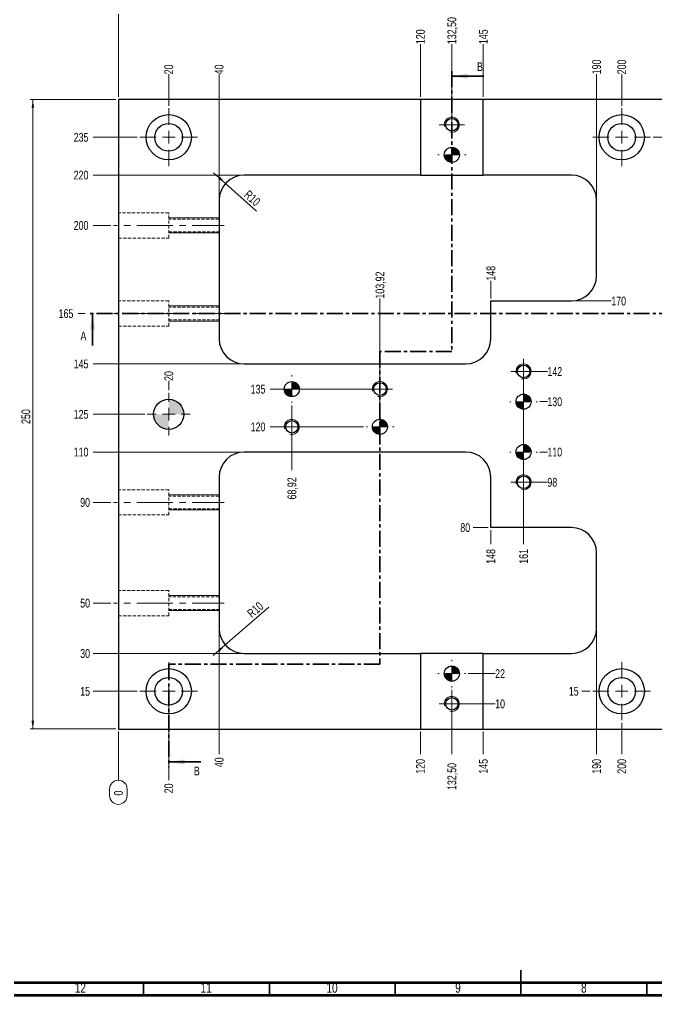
# Model space of a CAD drawing. Header units: millimetres. Extents: x 15 to 836, y 5 to 589.
# Drawn here: x 226.2 to 479.3, y 5 to 392.6 of the extents above; entities that cross this region are included whole.
import ezdxf

# ---------------------------------------------------------------- set-up
doc = ezdxf.new("R2010")
doc.units = ezdxf.units.MM
for name, pattern in [('CENTER', [10.16, 6.35, -1.27, 1.27, -1.27]), ('CENTERX2', [20.32, 12.7, -2.54, 2.54, -2.54]), ('HIDDEN', [1.905, 1.27, -0.635])]:
    doc.linetypes.add(name, pattern=pattern)
doc.styles.add('SLDTEXTSTYLE0', font='TXT', dxfattribs={"width": 0.75})
doc.dimstyles.new('SLDDIMSTYLE0', dxfattribs={"dimtxt": 3.5, "dimasz": 3.302, "dimexe": 0, "dimexo": 0.0625, "dimgap": 0.875, "dimtad": 0, "dimtih": 1, "dimtoh": 1, "dimdec": 0, "dimrnd": 1e-09, "dimdsep": 46, "dimtxsty": 'SLDTEXTSTYLE0', "dimblk1": 'NONE', "dimblk2": 'NONE', "dimsah": 1, "dimcen": 0.09, "dimadec": 0, "dimazin": 2, "dimtfac": 1, "dimtdec": 0, "dimtofl": 0, "dimtmove": 0, "dimatfit": 3, "dimldrblk": 'NONE', "dimfxl": 1, "dimfrac": 2, "dimtolj": 1, "dimtzin": 12, "dimarcsym": 0})
doc.dimstyles.new('SLDDIMSTYLE1', dxfattribs={"dimtxt": 3.5, "dimasz": 3.302, "dimexe": 0, "dimexo": 0.0625, "dimgap": 0.875, "dimtad": 0, "dimtih": 1, "dimtoh": 1, "dimrnd": 1e-09, "dimzin": 12, "dimdsep": 46, "dimtxsty": 'SLDTEXTSTYLE0', "dimblk1": 'NONE', "dimblk2": 'NONE', "dimsah": 1, "dimcen": 0.09, "dimadec": 0, "dimazin": 3, "dimtfac": 1, "dimtofl": 0, "dimtmove": 0, "dimatfit": 3, "dimldrblk": 'NONE', "dimfxl": 1, "dimfrac": 2, "dimtolj": 1, "dimtzin": 12, "dimarcsym": 0})
doc.dimstyles.new('SLDDIMSTYLE2', dxfattribs={"dimtxt": 3.5, "dimasz": 3.302, "dimexe": 0, "dimexo": 0.0625, "dimgap": 0.875, "dimtad": 1, "dimrnd": 1e-09, "dimzin": 12, "dimdsep": 46, "dimtxsty": 'SLDTEXTSTYLE0', "dimsah": 1, "dimcen": 0.09, "dimadec": 0, "dimazin": 3, "dimtfac": 1, "dimtofl": 0, "dimtmove": 0, "dimatfit": 3, "dimfxl": 1, "dimfrac": 2, "dimtolj": 1, "dimtzin": 12, "dimarcsym": 0})
doc.dimstyles.new('SLDDIMSTYLE3', dxfattribs={"dimtxt": 3.5, "dimasz": 3.302, "dimexe": 0, "dimexo": 0.0625, "dimgap": 0.875, "dimtad": 1, "dimrnd": 1e-09, "dimzin": 12, "dimdsep": 46, "dimtxsty": 'SLDTEXTSTYLE0', "dimsah": 1, "dimcen": 0, "dimadec": 0, "dimazin": 3, "dimtfac": 1, "dimtofl": 0, "dimtmove": 1, "dimatfit": 3, "dimfxl": 1, "dimfrac": 2, "dimtolj": 1, "dimtzin": 12, "dimarcsym": 0})

# ---------------------------------------------------------------- blocks, each defined once
blk = doc.blocks.new('_D')
at = {"color": 7, "linetype": 'Continuous', "lineweight": 18}
for p, q in [((265.52, 109.83), (265.52, 90.47)), ((262.03, 84.4), (262.03, 86.98)), ((269, 86.98), (269, 84.4))]:
    blk.add_line(p, q, dxfattribs=at)
for centre, start, end in [((265.52, 86.98), 0, 180), ((265.52, 84.4), 180, 0)]:
    blk.add_arc(centre, 3.49, start, end, dxfattribs=at)
at = {"color": 7, "linetype": 'Continuous', "lineweight": 18, "insert": (263.78, 84.4), "char_height": 3.5, "attachment_point": 1, "rotation": 90, "style": 'SLDTEXTSTYLE0'}
blk.add_mtext('0', dxfattribs=at)
blk = doc.blocks.new('_None')
blk = doc.blocks.new('_D_1')
at = {"color": 7, "linetype": 'Continuous', "lineweight": 18}
blk.add_line((285.52, 113.33), (285.52, 90.47), dxfattribs=at)
at = {"color": 7, "linetype": 'Continuous', "lineweight": 18, "insert": (283.78, 85.3), "char_height": 3.5, "attachment_point": 1, "rotation": 90, "style": 'SLDTEXTSTYLE0'}
blk.add_mtext('20', dxfattribs=at)
blk = doc.blocks.new('_D_2')
at = {"color": 7, "linetype": 'Continuous', "lineweight": 18}
blk.add_line((285.52, 358.33), (285.52, 370.83), dxfattribs=at)
at = {"color": 7, "linetype": 'Continuous', "lineweight": 18, "insert": (283.78, 370.83), "char_height": 3.5, "attachment_point": 1, "rotation": 90, "style": 'SLDTEXTSTYLE0'}
blk.add_mtext('20', dxfattribs=at)
blk = doc.blocks.new('_D_3')
at = {"color": 7, "linetype": 'Continuous', "lineweight": 18}
blk.add_line((285.52, 245.33), (285.52, 249.06), dxfattribs=at)
at = {"color": 7, "linetype": 'Continuous', "lineweight": 18, "insert": (283.78, 249.06), "char_height": 3.5, "attachment_point": 1, "rotation": 90, "style": 'SLDTEXTSTYLE0'}
blk.add_mtext('20', dxfattribs=at)
blk = doc.blocks.new('_D_4')
at = {"color": 7, "linetype": 'Continuous', "lineweight": 18}
blk.add_line((305.52, 321.83), (305.52, 370.83), dxfattribs=at)
at = {"color": 7, "linetype": 'Continuous', "lineweight": 18, "insert": (303.78, 370.83), "char_height": 3.5, "attachment_point": 1, "rotation": 90, "style": 'SLDTEXTSTYLE0'}
blk.add_mtext('40', dxfattribs=at)
blk = doc.blocks.new('_D_5')
at = {"color": 7, "linetype": 'Continuous', "lineweight": 18}
blk.add_line((305.52, 149.83), (305.52, 100.83), dxfattribs=at)
at = {"color": 7, "linetype": 'Continuous', "lineweight": 18, "insert": (303.78, 95.66), "char_height": 3.5, "attachment_point": 1, "rotation": 90, "style": 'SLDTEXTSTYLE0'}
blk.add_mtext('40', dxfattribs=at)
blk = doc.blocks.new('_D_6')
at = {"color": 7, "linetype": 'Continuous', "lineweight": 18}
blk.add_line((334.44, 239.33), (334.44, 213.63), dxfattribs=at)
at = {"color": 7, "linetype": 'Continuous', "lineweight": 18, "insert": (332.71, 202), "char_height": 3.5, "attachment_point": 1, "rotation": 90, "style": 'SLDTEXTSTYLE0'}
blk.add_mtext('68,92', dxfattribs=at)
blk = doc.blocks.new('_D_7')
at = {"color": 7, "linetype": 'Continuous', "lineweight": 18}
blk.add_line((369.44, 237.33), (369.44, 281.77), dxfattribs=at)
at = {"color": 7, "linetype": 'Continuous', "lineweight": 18, "insert": (367.71, 281.77), "char_height": 3.5, "attachment_point": 1, "rotation": 90, "style": 'SLDTEXTSTYLE0'}
blk.add_mtext('103,92', dxfattribs=at)
blk = doc.blocks.new('_D_8')
at = {"color": 7, "linetype": 'Continuous', "lineweight": 18}
blk.add_line((385.52, 109.83), (385.52, 100.83), dxfattribs=at)
at = {"color": 7, "linetype": 'Continuous', "lineweight": 18, "insert": (383.78, 93.07), "char_height": 3.5, "attachment_point": 1, "rotation": 90, "style": 'SLDTEXTSTYLE0'}
blk.add_mtext('120', dxfattribs=at)
blk = doc.blocks.new('_D_9')
at = {"color": 7, "linetype": 'Continuous', "lineweight": 18}
blk.add_line((385.52, 361.83), (385.52, 382.83), dxfattribs=at)
at = {"color": 7, "linetype": 'Continuous', "lineweight": 18, "insert": (383.78, 382.83), "char_height": 3.5, "attachment_point": 1, "rotation": 90, "style": 'SLDTEXTSTYLE0'}
blk.add_mtext('120', dxfattribs=at)
blk = doc.blocks.new('_D_10')
at = {"color": 7, "linetype": 'Continuous', "lineweight": 18}
blk.add_line((398.02, 126.33), (398.02, 100.83), dxfattribs=at)
at = {"color": 7, "linetype": 'Continuous', "lineweight": 18, "insert": (396.28, 86.6), "char_height": 3.5, "attachment_point": 1, "rotation": 90, "style": 'SLDTEXTSTYLE0'}
blk.add_mtext('132,50', dxfattribs=at)
blk = doc.blocks.new('_D_11')
at = {"color": 7, "linetype": 'Continuous', "lineweight": 18}
blk.add_line((398.02, 345.33), (398.02, 382.83), dxfattribs=at)
at = {"color": 7, "linetype": 'Continuous', "lineweight": 18, "insert": (396.28, 382.83), "char_height": 3.5, "attachment_point": 1, "rotation": 90, "style": 'SLDTEXTSTYLE0'}
blk.add_mtext('132,50', dxfattribs=at)
blk = doc.blocks.new('_D_12')
at = {"color": 7, "linetype": 'Continuous', "lineweight": 18}
blk.add_line((410.52, 109.83), (410.52, 100.83), dxfattribs=at)
at = {"color": 7, "linetype": 'Continuous', "lineweight": 18, "insert": (408.78, 93.07), "char_height": 3.5, "attachment_point": 1, "rotation": 90, "style": 'SLDTEXTSTYLE0'}
blk.add_mtext('145', dxfattribs=at)
blk = doc.blocks.new('_D_13')
at = {"color": 7, "linetype": 'Continuous', "lineweight": 18}
blk.add_line((410.52, 361.83), (410.52, 382.83), dxfattribs=at)
at = {"color": 7, "linetype": 'Continuous', "lineweight": 18, "insert": (408.78, 382.83), "char_height": 3.5, "attachment_point": 1, "rotation": 90, "style": 'SLDTEXTSTYLE0'}
blk.add_mtext('145', dxfattribs=at)
blk = doc.blocks.new('_D_14')
at = {"color": 7, "linetype": 'Continuous', "lineweight": 18}
blk.add_line((413.52, 189.83), (413.52, 184.2), dxfattribs=at)
at = {"color": 7, "linetype": 'Continuous', "lineweight": 18, "insert": (411.78, 176.44), "char_height": 3.5, "attachment_point": 1, "rotation": 90, "style": 'SLDTEXTSTYLE0'}
blk.add_mtext('148', dxfattribs=at)
blk = doc.blocks.new('_D_15')
at = {"color": 7, "linetype": 'Continuous', "lineweight": 18}
blk.add_line((413.52, 281.83), (413.52, 288.88), dxfattribs=at)
at = {"color": 7, "linetype": 'Continuous', "lineweight": 18, "insert": (411.78, 288.88), "char_height": 3.5, "attachment_point": 1, "rotation": 90, "style": 'SLDTEXTSTYLE0'}
blk.add_mtext('148', dxfattribs=at)
blk = doc.blocks.new('_D_16')
at = {"color": 7, "linetype": 'Continuous', "lineweight": 18}
blk.add_line((426.52, 251.83), (426.52, 184.2), dxfattribs=at)
at = {"color": 7, "linetype": 'Continuous', "lineweight": 18, "insert": (424.78, 176.44), "char_height": 3.5, "attachment_point": 1, "rotation": 90, "style": 'SLDTEXTSTYLE0'}
blk.add_mtext('161', dxfattribs=at)
blk = doc.blocks.new('_D_17')
at = {"color": 7, "linetype": 'Continuous', "lineweight": 18}
blk.add_line((455.52, 149.83), (455.52, 100.83), dxfattribs=at)
at = {"color": 7, "linetype": 'Continuous', "lineweight": 18, "insert": (453.78, 93.07), "char_height": 3.5, "attachment_point": 1, "rotation": 90, "style": 'SLDTEXTSTYLE0'}
blk.add_mtext('190', dxfattribs=at)
blk = doc.blocks.new('_D_18')
at = {"color": 7, "linetype": 'Continuous', "lineweight": 18}
blk.add_line((455.52, 321.83), (455.52, 370.83), dxfattribs=at)
at = {"color": 7, "linetype": 'Continuous', "lineweight": 18, "insert": (453.78, 370.83), "char_height": 3.5, "attachment_point": 1, "rotation": 90, "style": 'SLDTEXTSTYLE0'}
blk.add_mtext('190', dxfattribs=at)
blk = doc.blocks.new('_D_19')
at = {"color": 7, "linetype": 'Continuous', "lineweight": 18}
blk.add_line((465.52, 113.33), (465.52, 100.83), dxfattribs=at)
at = {"color": 7, "linetype": 'Continuous', "lineweight": 18, "insert": (463.78, 93.07), "char_height": 3.5, "attachment_point": 1, "rotation": 90, "style": 'SLDTEXTSTYLE0'}
blk.add_mtext('200', dxfattribs=at)
blk = doc.blocks.new('_D_20')
at = {"color": 7, "linetype": 'Continuous', "lineweight": 18}
blk.add_line((465.52, 358.33), (465.52, 370.83), dxfattribs=at)
at = {"color": 7, "linetype": 'Continuous', "lineweight": 18, "insert": (463.78, 370.83), "char_height": 3.5, "attachment_point": 1, "rotation": 90, "style": 'SLDTEXTSTYLE0'}
blk.add_mtext('200', dxfattribs=at)
blk = doc.blocks.new('_D_21')
at = {"color": 7, "linetype": 'Continuous', "lineweight": 18}
blk.add_line((485.52, 149.83), (485.52, 100.83), dxfattribs=at)
at = {"color": 7, "linetype": 'Continuous', "lineweight": 18, "insert": (483.78, 93.07), "char_height": 3.5, "attachment_point": 1, "rotation": 90, "style": 'SLDTEXTSTYLE0'}
blk.add_mtext('220', dxfattribs=at)
blk = doc.blocks.new('_D_22')
at = {"color": 7, "linetype": 'Continuous', "lineweight": 18}
blk.add_line((605.52, 149.83), (605.52, 100.83), dxfattribs=at)
at = {"color": 7, "linetype": 'Continuous', "lineweight": 18, "insert": (603.78, 93.07), "char_height": 3.5, "attachment_point": 1, "rotation": 90, "style": 'SLDTEXTSTYLE0'}
blk.add_mtext('340', dxfattribs=at)
blk = doc.blocks.new('_D_23')
at = {"color": 7, "linetype": 'Continuous', "lineweight": 18}
blk.add_line((625.52, 113.33), (625.52, 100.83), dxfattribs=at)
at = {"color": 7, "linetype": 'Continuous', "lineweight": 18, "insert": (623.78, 93.07), "char_height": 3.5, "attachment_point": 1, "rotation": 90, "style": 'SLDTEXTSTYLE0'}
blk.add_mtext('360', dxfattribs=at)
blk = doc.blocks.new('_D_24')
at = {"color": 7, "linetype": 'Continuous', "lineweight": 18}
blk.add_line((625.52, 358.33), (625.52, 370.83), dxfattribs=at)
at = {"color": 7, "linetype": 'Continuous', "lineweight": 18, "insert": (623.78, 370.83), "char_height": 3.5, "attachment_point": 1, "rotation": 90, "style": 'SLDTEXTSTYLE0'}
blk.add_mtext('360', dxfattribs=at)
blk = doc.blocks.new('_D_25')
at = {"color": 7, "linetype": 'Continuous', "lineweight": 18}
blk.add_line((625.52, 245.33), (625.52, 273.25), dxfattribs=at)
at = {"color": 7, "linetype": 'Continuous', "lineweight": 18, "insert": (623.78, 273.25), "char_height": 3.5, "attachment_point": 1, "rotation": 90, "style": 'SLDTEXTSTYLE0'}
blk.add_mtext('360', dxfattribs=at)
blk = doc.blocks.new('_D_26')
at = {"color": 7, "linetype": 'Continuous', "lineweight": 18}
blk.add_line((645.52, 109.83), (645.52, 100.83), dxfattribs=at)
at = {"color": 7, "linetype": 'Continuous', "lineweight": 18, "insert": (643.78, 93.07), "char_height": 3.5, "attachment_point": 1, "rotation": 90, "style": 'SLDTEXTSTYLE0'}
blk.add_mtext('380', dxfattribs=at)
blk = doc.blocks.new('_D_28')
at = {"color": 7, "linetype": 'Continuous', "lineweight": 18}
blk.add_line((399.02, 120.83), (415.24, 120.83), dxfattribs=at)
at = {"color": 7, "linetype": 'Continuous', "lineweight": 18, "insert": (415.24, 122.56), "char_height": 3.5, "attachment_point": 1, "style": 'SLDTEXTSTYLE0'}
blk.add_mtext('10', dxfattribs=at)
blk = doc.blocks.new('_D_29')
at = {"color": 7, "linetype": 'Continuous', "lineweight": 18}
blk.add_line((453.02, 125.83), (449.69, 125.83), dxfattribs=at)
at = {"color": 7, "linetype": 'Continuous', "lineweight": 18, "insert": (444.51, 127.56), "char_height": 3.5, "attachment_point": 1, "style": 'SLDTEXTSTYLE0'}
blk.add_mtext('15', dxfattribs=at)
blk = doc.blocks.new('_D_30')
at = {"color": 7, "linetype": 'Continuous', "lineweight": 18}
blk.add_line((273.02, 125.83), (255.52, 125.83), dxfattribs=at)
at = {"color": 7, "linetype": 'Continuous', "lineweight": 18, "insert": (250.34, 127.56), "char_height": 3.5, "attachment_point": 1, "style": 'SLDTEXTSTYLE0'}
blk.add_mtext('15', dxfattribs=at)
blk = doc.blocks.new('_D_32')
at = {"color": 7, "linetype": 'Continuous', "lineweight": 18}
blk.add_line((404.52, 132.83), (415.24, 132.83), dxfattribs=at)
at = {"color": 7, "linetype": 'Continuous', "lineweight": 18, "insert": (415.24, 134.56), "char_height": 3.5, "attachment_point": 1, "style": 'SLDTEXTSTYLE0'}
blk.add_mtext('22', dxfattribs=at)
blk = doc.blocks.new('_D_34')
at = {"color": 7, "linetype": 'Continuous', "lineweight": 18}
blk.add_line((314.52, 140.83), (255.52, 140.83), dxfattribs=at)
at = {"color": 7, "linetype": 'Continuous', "lineweight": 18, "insert": (250.34, 142.56), "char_height": 3.5, "attachment_point": 1, "style": 'SLDTEXTSTYLE0'}
blk.add_mtext('30', dxfattribs=at)
blk = doc.blocks.new('_D_35')
at = {"color": 7, "linetype": 'Continuous', "lineweight": 18}
blk.add_line((262.52, 160.83), (255.52, 160.83), dxfattribs=at)
at = {"color": 7, "linetype": 'Continuous', "lineweight": 18, "insert": (250.34, 162.56), "char_height": 3.5, "attachment_point": 1, "style": 'SLDTEXTSTYLE0'}
blk.add_mtext('50', dxfattribs=at)
blk = doc.blocks.new('_D_36')
at = {"color": 7, "linetype": 'Continuous', "lineweight": 18}
blk.add_line((412.52, 190.83), (406.55, 190.83), dxfattribs=at)
at = {"color": 7, "linetype": 'Continuous', "lineweight": 18, "insert": (401.38, 192.56), "char_height": 3.5, "attachment_point": 1, "style": 'SLDTEXTSTYLE0'}
blk.add_mtext('80', dxfattribs=at)
blk = doc.blocks.new('_D_37')
at = {"color": 7, "linetype": 'Continuous', "lineweight": 18}
blk.add_line((262.52, 200.83), (255.52, 200.83), dxfattribs=at)
at = {"color": 7, "linetype": 'Continuous', "lineweight": 18, "insert": (250.34, 202.56), "char_height": 3.5, "attachment_point": 1, "style": 'SLDTEXTSTYLE0'}
blk.add_mtext('90', dxfattribs=at)
blk = doc.blocks.new('_D_38')
at = {"color": 7, "linetype": 'Continuous', "lineweight": 18}
blk.add_line((427.52, 208.83), (435.99, 208.83), dxfattribs=at)
at = {"color": 7, "linetype": 'Continuous', "lineweight": 18, "insert": (435.99, 210.56), "char_height": 3.5, "attachment_point": 1, "style": 'SLDTEXTSTYLE0'}
blk.add_mtext('98', dxfattribs=at)
blk = doc.blocks.new('_D_40')
at = {"color": 7, "linetype": 'Continuous', "lineweight": 18}
blk.add_line((433.02, 220.83), (435.99, 220.83), dxfattribs=at)
at = {"color": 7, "linetype": 'Continuous', "lineweight": 18, "insert": (435.99, 222.56), "char_height": 3.5, "attachment_point": 1, "style": 'SLDTEXTSTYLE0'}
blk.add_mtext('110', dxfattribs=at)
blk = doc.blocks.new('_D_41')
at = {"color": 7, "linetype": 'Continuous', "lineweight": 18}
blk.add_line((314.52, 220.83), (255.52, 220.83), dxfattribs=at)
at = {"color": 7, "linetype": 'Continuous', "lineweight": 18, "insert": (247.76, 222.56), "char_height": 3.5, "attachment_point": 1, "style": 'SLDTEXTSTYLE0'}
blk.add_mtext('110', dxfattribs=at)
blk = doc.blocks.new('_D_42')
at = {"color": 7, "linetype": 'Continuous', "lineweight": 18}
blk.add_line((362.94, 230.83), (325.83, 230.83), dxfattribs=at)
at = {"color": 7, "linetype": 'Continuous', "lineweight": 18, "insert": (318.07, 232.56), "char_height": 3.5, "attachment_point": 1, "style": 'SLDTEXTSTYLE0'}
blk.add_mtext('120', dxfattribs=at)
blk = doc.blocks.new('_D_43')
at = {"color": 7, "linetype": 'Continuous', "lineweight": 18}
blk.add_line((276.02, 235.83), (255.52, 235.83), dxfattribs=at)
at = {"color": 7, "linetype": 'Continuous', "lineweight": 18, "insert": (247.76, 237.56), "char_height": 3.5, "attachment_point": 1, "style": 'SLDTEXTSTYLE0'}
blk.add_mtext('125', dxfattribs=at)
blk = doc.blocks.new('_D_44')
at = {"color": 7, "linetype": 'Continuous', "lineweight": 18}
blk.add_line((433.02, 240.83), (435.99, 240.83), dxfattribs=at)
at = {"color": 7, "linetype": 'Continuous', "lineweight": 18, "insert": (435.99, 242.56), "char_height": 3.5, "attachment_point": 1, "style": 'SLDTEXTSTYLE0'}
blk.add_mtext('130', dxfattribs=at)
blk = doc.blocks.new('_D_45')
at = {"color": 7, "linetype": 'Continuous', "lineweight": 18}
blk.add_line((368.44, 245.83), (325.83, 245.83), dxfattribs=at)
at = {"color": 7, "linetype": 'Continuous', "lineweight": 18, "insert": (318.07, 247.56), "char_height": 3.5, "attachment_point": 1, "style": 'SLDTEXTSTYLE0'}
blk.add_mtext('135', dxfattribs=at)
blk = doc.blocks.new('_D_46')
at = {"color": 7, "linetype": 'Continuous', "lineweight": 18}
blk.add_line((427.52, 252.83), (435.99, 252.83), dxfattribs=at)
at = {"color": 7, "linetype": 'Continuous', "lineweight": 18, "insert": (435.99, 254.56), "char_height": 3.5, "attachment_point": 1, "style": 'SLDTEXTSTYLE0'}
blk.add_mtext('142', dxfattribs=at)
blk = doc.blocks.new('_D_47')
at = {"color": 7, "linetype": 'Continuous', "lineweight": 18}
blk.add_line((314.52, 255.83), (255.52, 255.83), dxfattribs=at)
at = {"color": 7, "linetype": 'Continuous', "lineweight": 18, "insert": (247.76, 257.56), "char_height": 3.5, "attachment_point": 1, "style": 'SLDTEXTSTYLE0'}
blk.add_mtext('145', dxfattribs=at)
blk = doc.blocks.new('_D_49')
at = {"color": 7, "linetype": 'Continuous', "lineweight": 18}
blk.add_line((252.29, 275.83), (249.52, 275.83), dxfattribs=at)
at = {"color": 7, "linetype": 'Continuous', "lineweight": 18, "insert": (241.76, 277.56), "char_height": 3.5, "attachment_point": 1, "style": 'SLDTEXTSTYLE0'}
blk.add_mtext('165', dxfattribs=at)
blk = doc.blocks.new('_D_50')
at = {"color": 7, "linetype": 'Continuous', "lineweight": 18}
blk.add_line((446.52, 280.83), (461.38, 280.83), dxfattribs=at)
at = {"color": 7, "linetype": 'Continuous', "lineweight": 18, "insert": (461.38, 282.56), "char_height": 3.5, "attachment_point": 1, "style": 'SLDTEXTSTYLE0'}
blk.add_mtext('170', dxfattribs=at)
blk = doc.blocks.new('_D_51')
at = {"color": 7, "linetype": 'Continuous', "lineweight": 18}
blk.add_line((262.52, 310.83), (255.52, 310.83), dxfattribs=at)
at = {"color": 7, "linetype": 'Continuous', "lineweight": 18, "insert": (247.76, 312.56), "char_height": 3.5, "attachment_point": 1, "style": 'SLDTEXTSTYLE0'}
blk.add_mtext('200', dxfattribs=at)
blk = doc.blocks.new('_D_53')
at = {"color": 7, "linetype": 'Continuous', "lineweight": 18}
blk.add_line((314.52, 330.83), (255.52, 330.83), dxfattribs=at)
at = {"color": 7, "linetype": 'Continuous', "lineweight": 18, "insert": (247.76, 332.56), "char_height": 3.5, "attachment_point": 1, "style": 'SLDTEXTSTYLE0'}
blk.add_mtext('220', dxfattribs=at)
blk = doc.blocks.new('_D_54')
at = {"color": 7, "linetype": 'Continuous', "lineweight": 18}
blk.add_line((273.02, 345.83), (255.52, 345.83), dxfattribs=at)
at = {"color": 7, "linetype": 'Continuous', "lineweight": 18, "insert": (247.76, 347.56), "char_height": 3.5, "attachment_point": 1, "style": 'SLDTEXTSTYLE0'}
blk.add_mtext('235', dxfattribs=at)
blk = doc.blocks.new('_D_55')
at = {"color": 7, "linetype": 'Continuous', "lineweight": 18}
blk.add_line((478.02, 345.83), (484.47, 345.83), dxfattribs=at)
at = {"color": 7, "linetype": 'Continuous', "lineweight": 18, "insert": (484.47, 347.56), "char_height": 3.5, "attachment_point": 1, "style": 'SLDTEXTSTYLE0'}
blk.add_mtext('235', dxfattribs=at)
blk = doc.blocks.new('_D_58')
at = {"color": 7, "linetype": 'Continuous', "lineweight": 18}
for p, q in [((265.52, 361.83), (265.52, 407.83)), ((645.52, 361.83), (645.52, 407.83)), ((645.52, 406.83), (265.52, 406.83))]:
    blk.add_line(p, q, dxfattribs=at)
for points in [[(265.52, 406.83), (268.82, 406.32), (268.82, 407.34)], [(645.52, 406.83), (642.21, 407.34), (642.21, 406.32)]]:
    blk.add_solid(points, dxfattribs=at)
at = {"color": 7, "linetype": 'Continuous', "lineweight": 18, "insert": (457.5, 411.34), "char_height": 3.5, "attachment_point": 1, "style": 'SLDTEXTSTYLE0'}
blk.add_mtext('380', dxfattribs=at)
blk = doc.blocks.new('_D_59')
at = {"color": 7, "linetype": 'Continuous', "lineweight": 18}
for p, q in [((264.52, 360.83), (230.52, 360.83)), ((231.52, 360.83), (231.52, 110.83)), ((264.52, 110.83), (230.52, 110.83))]:
    blk.add_line(p, q, dxfattribs=at)
for points in [[(231.52, 360.83), (231.01, 357.53), (232.02, 357.53)], [(231.52, 110.83), (232.02, 114.13), (231.01, 114.13)]]:
    blk.add_solid(points, dxfattribs=at)
at = {"color": 7, "linetype": 'Continuous', "lineweight": 18, "insert": (227, 231.95), "char_height": 3.5, "attachment_point": 1, "rotation": 90, "style": 'SLDTEXTSTYLE0'}
blk.add_mtext('250', dxfattribs=at)
blk = doc.blocks.new('_D_60')
at = {"color": 7, "linetype": 'Continuous', "lineweight": 18}
for q in [(303.34, 331.74), (320.43, 316.42)]:
    blk.add_line((308.07, 327.5), q, dxfattribs=at)
blk.add_solid([(308.07, 327.5), (305.95, 330.09), (305.27, 329.33)], dxfattribs=at)
at = {"color": 7, "linetype": 'Continuous', "lineweight": 18, "insert": (317.48, 325.12), "char_height": 3.5, "attachment_point": 1, "rotation": 318.1081, "style": 'SLDTEXTSTYLE0'}
blk.add_mtext('R10', dxfattribs=at)
blk = doc.blocks.new('_D_62')
at = {"color": 7, "linetype": 'Continuous', "lineweight": 18}
for q in [(325.32, 159.27), (303.2, 140.07)]:
    blk.add_line((308, 144.23), q, dxfattribs=at)
blk.add_solid([(308, 144.23), (305.17, 142.45), (305.84, 141.68)], dxfattribs=at)
at = {"color": 7, "linetype": 'Continuous', "lineweight": 18, "insert": (316.33, 157.39), "char_height": 3.5, "attachment_point": 1, "rotation": 41.2616, "style": 'SLDTEXTSTYLE0'}
blk.add_mtext('R10', dxfattribs=at)
blk = doc.blocks.new('SW_CENTERMARKSYMBOL_1')
at = {"color": 0, "linetype": 'Continuous', "lineweight": 0}
for p, q in [((0, 5), (0, 11.5)), ((-5, 0), (-11.5, 0)), ((0, 0), (-2.5, 0)), ((0, 0), (0, 2.5)), ((0, 0), (0, -2.5)), ((0, 0), (2.5, 0)), ((5, 0), (11.5, 0)), ((0, -5), (0, -11.5))]:
    blk.add_line(p, q, dxfattribs=at)
blk = doc.blocks.new('SW_CENTERMARKSYMBOL_2')
at = {"color": 0, "linetype": 'Continuous', "lineweight": 0}
for p, q in [((0, 5), (0, 11.5)), ((-5, 0), (-11.5, 0)), ((0, 0), (-2.5, 0)), ((0, 0), (0, 2.5)), ((0, 0), (0, -2.5)), ((0, 0), (2.5, 0)), ((5, 0), (11.5, 0)), ((0, -5), (0, -11.5))]:
    blk.add_line(p, q, dxfattribs=at)
blk = doc.blocks.new('SW_CENTERMARKSYMBOL_3')
at = {"color": 0, "linetype": 'Continuous', "lineweight": 0}
for p, q in [((0, 5), (0, 11.5)), ((-5, 0), (-11.5, 0)), ((0, 0), (-2.5, 0)), ((0, 0), (0, 2.5)), ((0, 0), (0, -2.5)), ((0, 0), (2.5, 0)), ((5, 0), (11.5, 0)), ((0, -5), (0, -11.5))]:
    blk.add_line(p, q, dxfattribs=at)
blk = doc.blocks.new('SW_CENTERMARKSYMBOL_5')
at = {"color": 0, "linetype": 'Continuous', "lineweight": 0}
for p, q in [((0, 5), (0, 11.5)), ((-5, 0), (-11.5, 0)), ((0, 0), (-2.5, 0)), ((0, 0), (0, 2.5)), ((0, 0), (0, -2.5)), ((0, 0), (2.5, 0)), ((5, 0), (11.5, 0)), ((0, -5), (0, -11.5))]:
    blk.add_line(p, q, dxfattribs=at)
blk = doc.blocks.new('SW_CENTERMARKSYMBOL_7')
at = {"color": 0, "linetype": 'Continuous', "lineweight": 0}
for p, q in [((0, 5), (0, 8.5)), ((-5, 0), (-8.5, 0)), ((0, 0), (-2.5, 0)), ((0, 0), (0, 2.5)), ((0, 0), (0, -2.5)), ((0, 0), (2.5, 0)), ((5, 0), (8.5, 0)), ((0, -5), (0, -8.5))]:
    blk.add_line(p, q, dxfattribs=at)
blk = doc.blocks.new('SW_CENTERMARKSYMBOL_8')
at = {"color": 0, "linetype": 'Continuous', "lineweight": 0}
for p, q in [((0, 2.5), (0, 5)), ((-2.5, 0), (-5, 0)), ((0, 0), (-2.5, 0)), ((0, 0), (0, 2.5)), ((0, 0), (0, -2.5)), ((0, 0), (2.5, 0)), ((2.5, 0), (5, 0)), ((0, -2.5), (0, -5))]:
    blk.add_line(p, q, dxfattribs=at)
blk = doc.blocks.new('SW_CENTERMARKSYMBOL_9')
at = {"color": 0, "linetype": 'Continuous', "lineweight": 0}
for p, q in [((0, 2.5), (0, 5)), ((-2.5, 0), (-5, 0)), ((0, 0), (-2.5, 0)), ((0, 0), (0, 2.5)), ((0, 0), (0, -2.5)), ((0, 0), (2.5, 0)), ((2.5, 0), (5, 0)), ((0, -2.5), (0, -5))]:
    blk.add_line(p, q, dxfattribs=at)
blk = doc.blocks.new('SW_CENTERMARKSYMBOL_10')
at = {"color": 0, "linetype": 'Continuous', "lineweight": 0}
for p, q in [((0, 2.5), (0, 5)), ((-2.5, 0), (-5, 0)), ((0, 0), (-2.5, 0)), ((0, 0), (0, 2.5)), ((0, 0), (0, -2.5)), ((0, 0), (2.5, 0)), ((2.5, 0), (5, 0)), ((0, -2.5), (0, -5))]:
    blk.add_line(p, q, dxfattribs=at)
blk = doc.blocks.new('SW_CENTERMARKSYMBOL_11')
at = {"color": 0, "linetype": 'Continuous', "lineweight": 0}
for p, q in [((0, 2.5), (0, 5)), ((-2.5, 0), (-5, 0)), ((0, 0), (-2.5, 0)), ((0, 0), (0, 2.5)), ((0, 0), (0, -2.5)), ((0, 0), (2.5, 0)), ((2.5, 0), (5, 0)), ((0, -2.5), (0, -5))]:
    blk.add_line(p, q, dxfattribs=at)
blk = doc.blocks.new('SW_CENTERMARKSYMBOL_12')
at = {"color": 0, "linetype": 'Continuous', "lineweight": 0}
for p, q in [((0, 2.5), (0, 5)), ((-2.5, 0), (-5, 0)), ((0, 0), (-2.5, 0)), ((0, 0), (0, 2.5)), ((0, 0), (0, -2.5)), ((0, 0), (2.5, 0)), ((2.5, 0), (5, 0)), ((0, -2.5), (0, -5))]:
    blk.add_line(p, q, dxfattribs=at)
blk = doc.blocks.new('SW_CENTERMARKSYMBOL_13')
at = {"color": 0, "linetype": 'Continuous', "lineweight": 0}
for p, q in [((0, 2.5), (0, 5)), ((-2.5, 0), (-5, 0)), ((0, 0), (-2.5, 0)), ((0, 0), (0, 2.5)), ((0, 0), (0, -2.5)), ((0, 0), (2.5, 0)), ((2.5, 0), (5, 0)), ((0, -2.5), (0, -5))]:
    blk.add_line(p, q, dxfattribs=at)
blk = doc.blocks.new('SW_CENTERMARKSYMBOL_14')
at = {"color": 0, "linetype": 'Continuous', "lineweight": 0}
for p, q in [((0, 5), (0, 5.5)), ((-5, 0), (-5.5, 0)), ((0, 0), (-2.5, 0)), ((0, 0), (0, 2.5)), ((0, 0), (0, -2.5)), ((0, 0), (2.5, 0)), ((5, 0), (5.5, 0)), ((0, -5), (0, -5.5))]:
    blk.add_line(p, q, dxfattribs=at)
blk = doc.blocks.new('SW_CENTERMARKSYMBOL_15')
at = {"color": 0, "linetype": 'Continuous', "lineweight": 0}
for p, q in [((0, 5), (0, 5.5)), ((-5, 0), (-5.5, 0)), ((0, 0), (-2.5, 0)), ((0, 0), (0, 2.5)), ((0, 0), (0, -2.5)), ((0, 0), (2.5, 0)), ((5, 0), (5.5, 0)), ((0, -5), (0, -5.5))]:
    blk.add_line(p, q, dxfattribs=at)
blk = doc.blocks.new('SW_CENTERMARKSYMBOL_16')
at = {"color": 0, "linetype": 'Continuous', "lineweight": 0}
for p, q in [((0, 5), (0, 5.5)), ((-5, 0), (-5.5, 0)), ((0, 0), (-2.5, 0)), ((0, 0), (0, 2.5)), ((0, 0), (0, -2.5)), ((0, 0), (2.5, 0)), ((5, 0), (5.5, 0)), ((0, -5), (0, -5.5))]:
    blk.add_line(p, q, dxfattribs=at)
blk = doc.blocks.new('SW_CENTERMARKSYMBOL_17')
at = {"color": 0, "linetype": 'Continuous', "lineweight": 0}
for p, q in [((0, 5), (0, 5.5)), ((-5, 0), (-5.5, 0)), ((0, 0), (-2.5, 0)), ((0, 0), (0, 2.5)), ((0, 0), (0, -2.5)), ((0, 0), (2.5, 0)), ((5, 0), (5.5, 0)), ((0, -5), (0, -5.5))]:
    blk.add_line(p, q, dxfattribs=at)
blk = doc.blocks.new('SW_CENTERMARKSYMBOL_18')
at = {"color": 0, "linetype": 'Continuous', "lineweight": 0}
for p, q in [((0, 5), (0, 5.5)), ((-5, 0), (-5.5, 0)), ((0, 0), (-2.5, 0)), ((0, 0), (0, 2.5)), ((0, 0), (0, -2.5)), ((0, 0), (2.5, 0)), ((5, 0), (5.5, 0)), ((0, -5), (0, -5.5))]:
    blk.add_line(p, q, dxfattribs=at)
blk = doc.blocks.new('SW_CENTERMARKSYMBOL_19')
at = {"color": 0, "linetype": 'Continuous', "lineweight": 0}
for p, q in [((0, 5), (0, 5.5)), ((-5, 0), (-5.5, 0)), ((0, 0), (-2.5, 0)), ((0, 0), (0, 2.5)), ((0, 0), (0, -2.5)), ((0, 0), (2.5, 0)), ((5, 0), (5.5, 0)), ((0, -5), (0, -5.5))]:
    blk.add_line(p, q, dxfattribs=at)
blk = doc.blocks.new('SW_DOWELSYMBOL_0')
at = {"linetype": 'Continuous', "lineweight": 0}
h = blk.add_hatch(color=0, dxfattribs=at)
edge = h.paths.add_edge_path(flags=0)
edge.add_arc((0, 0), 6, 0, 90)
edge.add_line((0, 6), (0, 0))
edge.add_line((0, 0), (6, 0))
h = blk.add_hatch(color=0, dxfattribs=at)
edge = h.paths.add_edge_path(flags=0)
edge.add_arc((0, 0), 6, 180, 270)
edge.add_line((0, -6), (0, 0))
edge.add_line((0, 0), (-6, 0))
at = {"color": 0, "linetype": 'Continuous', "lineweight": 0}
blk.add_circle((0, 0), 6, dxfattribs=at)
blk = doc.blocks.new('SW_DOWELSYMBOL_1')
at = {"linetype": 'Continuous', "lineweight": 0}
h = blk.add_hatch(color=0, dxfattribs=at)
edge = h.paths.add_edge_path(flags=0)
edge.add_arc((0, 0), 3, 180, 270)
edge.add_line((0, -3), (0, 0))
edge.add_line((0, 0), (-3, 0))
h = blk.add_hatch(color=0, dxfattribs=at)
edge = h.paths.add_edge_path(flags=0)
edge.add_arc((0, 0), 3, 0, 90)
edge.add_line((0, 3), (0, 0))
edge.add_line((0, 0), (3, 0))
at = {"color": 0, "linetype": 'Continuous', "lineweight": 0}
blk.add_circle((0, 0), 3, dxfattribs=at)
blk = doc.blocks.new('SW_DOWELSYMBOL_2')
at = {"linetype": 'Continuous', "lineweight": 0}
h = blk.add_hatch(color=0, dxfattribs=at)
edge = h.paths.add_edge_path(flags=0)
edge.add_arc((0, 0), 3, 180, 270)
edge.add_line((0, -3), (0, 0))
edge.add_line((0, 0), (-3, 0))
h = blk.add_hatch(color=0, dxfattribs=at)
edge = h.paths.add_edge_path(flags=0)
edge.add_arc((0, 0), 3, 0, 90)
edge.add_line((0, 3), (0, 0))
edge.add_line((0, 0), (3, 0))
at = {"color": 0, "linetype": 'Continuous', "lineweight": 0}
blk.add_circle((0, 0), 3, dxfattribs=at)
blk = doc.blocks.new('SW_DOWELSYMBOL_3')
at = {"linetype": 'Continuous', "lineweight": 0}
h = blk.add_hatch(color=0, dxfattribs=at)
edge = h.paths.add_edge_path(flags=0)
edge.add_arc((0, 0), 3, 180, 270)
edge.add_line((0, -3), (0, 0))
edge.add_line((0, 0), (-3, 0))
h = blk.add_hatch(color=0, dxfattribs=at)
edge = h.paths.add_edge_path(flags=0)
edge.add_arc((0, 0), 3, 0, 90)
edge.add_line((0, 3), (0, 0))
edge.add_line((0, 0), (3, 0))
at = {"color": 0, "linetype": 'Continuous', "lineweight": 0}
blk.add_circle((0, 0), 3, dxfattribs=at)
blk = doc.blocks.new('SW_DOWELSYMBOL_4')
at = {"linetype": 'Continuous', "lineweight": 0}
h = blk.add_hatch(color=0, dxfattribs=at)
edge = h.paths.add_edge_path(flags=0)
edge.add_arc((0, 0), 3, 180, 270)
edge.add_line((0, -3), (0, 0))
edge.add_line((0, 0), (-3, 0))
h = blk.add_hatch(color=0, dxfattribs=at)
edge = h.paths.add_edge_path(flags=0)
edge.add_arc((0, 0), 3, 0, 90)
edge.add_line((0, 3), (0, 0))
edge.add_line((0, 0), (3, 0))
at = {"color": 0, "linetype": 'Continuous', "lineweight": 0}
blk.add_circle((0, 0), 3, dxfattribs=at)
blk = doc.blocks.new('SW_DOWELSYMBOL_5')
at = {"linetype": 'Continuous', "lineweight": 0}
h = blk.add_hatch(color=0, dxfattribs=at)
edge = h.paths.add_edge_path(flags=0)
edge.add_arc((0, 0), 3, 180, 270)
edge.add_line((0, -3), (0, 0))
edge.add_line((0, 0), (-3, 0))
h = blk.add_hatch(color=0, dxfattribs=at)
edge = h.paths.add_edge_path(flags=0)
edge.add_arc((0, 0), 3, 0, 90)
edge.add_line((0, 3), (0, 0))
edge.add_line((0, 0), (3, 0))
at = {"color": 0, "linetype": 'Continuous', "lineweight": 0}
blk.add_circle((0, 0), 3, dxfattribs=at)
blk = doc.blocks.new('SW_DOWELSYMBOL_6')
at = {"linetype": 'Continuous', "lineweight": 0}
h = blk.add_hatch(color=0, dxfattribs=at)
edge = h.paths.add_edge_path(flags=0)
edge.add_arc((0, 0), 3, 180, 270)
edge.add_line((0, -3), (0, 0))
edge.add_line((0, 0), (-3, 0))
h = blk.add_hatch(color=0, dxfattribs=at)
edge = h.paths.add_edge_path(flags=0)
edge.add_arc((0, 0), 3, 0, 90)
edge.add_line((0, 3), (0, 0))
edge.add_line((0, 0), (3, 0))
at = {"color": 0, "linetype": 'Continuous', "lineweight": 0}
blk.add_circle((0, 0), 3, dxfattribs=at)

msp = doc.modelspace()

# ---------------------------------------------------------------- linework, layer by layer
at = {"color": 7, "linetype": 'CENTER', "lineweight": 35}
for p, q in [((398.016, 372.055), (398.016, 260.697)), ((547.685, 275.827), (253.286, 275.827)), ((398.016, 260.697), (369.441, 260.697)), ((369.441, 260.697), (369.441, 136.58)), ((369.441, 136.58), (285.516, 136.58)), ((285.516, 136.58), (285.516, 95.732))]:
    msp.add_line(p, q, dxfattribs=at)
at = {"color": 7, "linetype": 'Continuous', "lineweight": 35}
for p, q in [((410.716, 370.055), (398.016, 370.055)), ((255.286, 263.127), (255.286, 275.827)), ((298.216, 97.732), (285.516, 97.732)), ((425.5, 4.999), (425.5, 15.001)), ((275.5, 10), (275.5, 5)), ((325.5, 10), (325.5, 5)), ((375.5, 10), (375.5, 5)), ((425.5, 10), (425.5, 5)), ((475.5, 10), (475.5, 5))]:
    msp.add_line(p, q, dxfattribs=at)
at = {"color": 7, "linetype": 'Continuous', "lineweight": 25}
for p, q in [((265.516, 360.827), (265.516, 110.827)), ((385.516, 360.827), (265.516, 360.827)), ((385.516, 360.827), (385.516, 330.827)), ((410.516, 360.827), (385.516, 360.827)), ((410.516, 330.827), (410.516, 360.827)), ((645.516, 360.827), (410.516, 360.827)), ((385.516, 330.827), (315.516, 330.827)), ((385.516, 330.827), (410.516, 330.827)), ((445.516, 330.827), (410.516, 330.827)), ((305.516, 320.827), (305.516, 265.827)), ((455.516, 290.827), (455.516, 320.827)), ((413.516, 265.827), (413.516, 280.827)), ((413.516, 280.827), (445.516, 280.827)), ((315.516, 255.827), (403.516, 255.827)), ((403.516, 220.827), (315.516, 220.827)), ((305.516, 210.827), (305.516, 150.827)), ((413.516, 190.827), (413.516, 210.827)), ((445.516, 190.827), (413.516, 190.827)), ((455.516, 150.827), (455.516, 180.827)), ((315.516, 140.827), (385.516, 140.827)), ((385.516, 140.827), (385.516, 110.827)), ((410.516, 140.827), (385.516, 140.827)), ((410.516, 110.827), (410.516, 140.827)), ((410.516, 140.827), (445.516, 140.827)), ((265.516, 110.827), (385.516, 110.827)), ((385.516, 110.827), (410.516, 110.827)), ((410.516, 110.827), (645.516, 110.827))]:
    msp.add_line(p, q, dxfattribs=at)
at = {"color": 7, "linetype": 'HIDDEN', "lineweight": 18}
for p, q in [((285.516, 315.827), (265.516, 315.827)), ((285.516, 305.827), (285.516, 315.827)), ((305.516, 313.327), (285.516, 313.327)), ((305.516, 307.827), (305.516, 313.827)), ((285.516, 308.327), (305.516, 308.327)), ((265.516, 305.827), (285.516, 305.827)), ((285.516, 280.827), (265.516, 280.827)), ((285.516, 270.827), (285.516, 280.827)), ((305.516, 278.327), (285.516, 278.327)), ((305.516, 272.827), (305.516, 278.827)), ((285.516, 273.327), (305.516, 273.327)), ((265.516, 270.827), (285.516, 270.827)), ((285.516, 205.827), (265.516, 205.827)), ((285.516, 195.827), (285.516, 205.827)), ((305.516, 203.327), (285.516, 203.327)), ((285.516, 198.327), (305.516, 198.327)), ((265.516, 195.827), (285.516, 195.827)), ((285.516, 165.827), (265.516, 165.827)), ((285.516, 155.827), (285.516, 165.827)), ((305.516, 163.327), (285.516, 163.327)), ((305.516, 157.827), (305.516, 163.827)), ((265.516, 155.827), (285.516, 155.827)), ((285.516, 158.327), (305.516, 158.327))]:
    msp.add_line(p, q, dxfattribs=at)
at = {"color": 7, "linetype": 'CENTERX2', "lineweight": 18}
for p, q in [((285.516, 310.827), (263.516, 310.827)), ((307.516, 310.827), (285.516, 310.827)), ((285.516, 275.827), (263.516, 275.827)), ((307.516, 275.827), (285.516, 275.827)), ((285.516, 200.827), (263.516, 200.827)), ((307.516, 200.827), (285.516, 200.827)), ((285.516, 160.827), (263.516, 160.827)), ((307.516, 160.827), (285.516, 160.827))]:
    msp.add_line(p, q, dxfattribs=at)
at = {"color": 7, "linetype": 'Continuous', "lineweight": 18}
for p, q in [((285.516, 313.827), (305.516, 313.827)), ((285.516, 307.827), (305.516, 307.827)), ((285.516, 278.827), (305.516, 278.827)), ((285.516, 272.827), (305.516, 272.827)), ((285.516, 203.827), (305.516, 203.827)), ((285.516, 197.827), (305.516, 197.827)), ((285.516, 163.827), (305.516, 163.827)), ((285.516, 157.827), (305.516, 157.827))]:
    msp.add_line(p, q, dxfattribs=at)
at = {"color": 7, "linetype": 'Continuous', "lineweight": 70}
for p, q in [((831, 10), (20, 10)), ((836, 5), (15, 5))]:
    msp.add_line(p, q, dxfattribs=at)
at = {"color": 7, "linetype": 'Continuous', "lineweight": 25}
for centre, radius in [((285.516, 345.827), 9), ((398.016, 350.827), 2.5), ((465.516, 345.827), 9), ((285.516, 345.827), 5.5), ((465.516, 345.827), 5.5), ((398.016, 338.827), 3), ((426.516, 252.827), 2.5), ((334.441, 245.827), 3), ((369.441, 245.827), 2.5), ((285.516, 235.827), 6), ((426.516, 240.827), 3), ((334.441, 230.827), 2.5), ((369.441, 230.827), 3), ((426.516, 220.827), 3), ((426.516, 208.827), 2.5), ((398.016, 132.827), 3), ((285.516, 125.827), 9), ((465.516, 125.827), 9), ((285.516, 125.827), 5.5), ((465.516, 125.827), 5.5), ((398.016, 120.827), 2.5)]:
    msp.add_circle(centre, radius, dxfattribs=at)
at = {"color": 7, "linetype": 'Continuous', "lineweight": 18}
for centre in [(398.016, 350.827), (426.516, 252.827), (369.441, 245.827), (334.441, 230.827), (426.516, 208.827), (398.016, 120.827)]:
    msp.add_arc(centre, 3, 255, 195, dxfattribs=at)
at = {"color": 7, "linetype": 'Continuous', "lineweight": 25}
for centre, start, end in [((315.516, 320.827), 90, 180), ((445.516, 320.827), 0, 90), ((445.516, 290.827), 270, 0), ((315.516, 265.827), 180, 270), ((403.516, 265.827), 270, 0), ((315.516, 210.827), 90, 180), ((403.516, 210.827), 0, 90), ((445.516, 180.827), 0, 90), ((315.516, 150.827), 180, 270), ((445.516, 150.827), 270, 0)]:
    msp.add_arc(centre, 10, start, end, dxfattribs=at)
at = {"color": 7, "linetype": 'Continuous', "lineweight": 35}
for points in [[(398.016, 370.055), (404.366, 369.039), (404.366, 371.071)], [(255.286, 275.827), (254.27, 269.477), (256.302, 269.477)], [(285.516, 97.732), (291.866, 96.716), (291.866, 98.748)]]:
    msp.add_solid(points, dxfattribs=at)

# ---------------------------------------------------------------- block references
at = {"color": 7, "linetype": 'Continuous', "lineweight": 0}
for name, p in [('SW_CENTERMARKSYMBOL_3', (285.516, 345.827)), ('SW_CENTERMARKSYMBOL_5', (465.516, 345.827)), ('SW_CENTERMARKSYMBOL_13', (398.016, 350.827)), ('SW_CENTERMARKSYMBOL_14', (398.016, 338.827)), ('SW_DOWELSYMBOL_6', (398.016, 338.827)), ('SW_CENTERMARKSYMBOL_9', (426.516, 252.827)), ('SW_CENTERMARKSYMBOL_17', (334.441, 245.827)), ('SW_DOWELSYMBOL_1', (334.441, 245.827)), ('SW_CENTERMARKSYMBOL_11', (369.441, 245.827)), ('SW_CENTERMARKSYMBOL_7', (285.516, 235.827)), ('SW_CENTERMARKSYMBOL_19', (426.516, 240.827)), ('SW_DOWELSYMBOL_0', (285.516, 235.827)), ('SW_DOWELSYMBOL_3', (426.516, 240.827)), ('SW_CENTERMARKSYMBOL_10', (334.441, 230.827)), ('SW_CENTERMARKSYMBOL_18', (369.441, 230.827)), ('SW_DOWELSYMBOL_2', (369.441, 230.827)), ('SW_CENTERMARKSYMBOL_16', (426.516, 220.827)), ('SW_DOWELSYMBOL_4', (426.516, 220.827)), ('SW_CENTERMARKSYMBOL_8', (426.516, 208.827)), ('SW_CENTERMARKSYMBOL_2', (285.516, 125.827)), ('SW_CENTERMARKSYMBOL_15', (398.016, 132.827)), ('SW_DOWELSYMBOL_5', (398.016, 132.827)), ('SW_CENTERMARKSYMBOL_1', (465.516, 125.827)), ('SW_CENTERMARKSYMBOL_12', (398.016, 120.827))]:
    msp.add_blockref(name, p, dxfattribs=at)

# ---------------------------------------------------------------- texts
at = {"color": 7, "linetype": 'Continuous', "char_height": 3.5, "attachment_point": 1, "style": 'SLDTEXTSTYLE0'}
for s, insert in [('B', (408.039, 375.601)), ('A', (250.461, 268.674)), ('B', (295.539, 95.885))]:
    msp.add_mtext(s, dxfattribs=dict(at, insert=insert))
at = {"color": 7, "linetype": 'Continuous', "lineweight": 0, "attachment_point": 2, "style": 'SLDTEXTSTYLE0'}
for s, insert, char_height in [('12', (250.42, 10.06), 3.9688), ('11', (300.42, 10.06), 3.9688), ('10', (350.42, 10.06), 3.9688), ('9', (400.46, 10.06), 3.969), ('8', (450.46, 10.06), 3.969)]:
    msp.add_mtext(s, dxfattribs=dict(at, insert=insert, char_height=char_height))

# ---------------------------------------------------------------- dimensions: what is measured, and where the dimension line sits
at = {"color": 7, "linetype": 'Continuous', "lineweight": 18}
dim = msp.add_linear_dim(base=(265.516, 406.827), p1=(645.516, 360.827), p2=(265.516, 360.827), dimstyle='SLDDIMSTYLE2', dxfattribs=at)
dim.commit()
dim.dimension.update_dxf_attribs({"geometry": '_D_58', "text_midpoint": (461.382, 406.827), "dimtype": 160})
for feature_location, offset, dtype, origin, dimstyle, picture, middle in [((398.016, 344.327), (0, 38.5), 1, (265.516, 110.827), 'SLDDIMSTYLE1', '_D_11', (398.016, 389.939)), ((385.516, 360.827), (0, 22), 1, (265.516, 110.827), 'SLDDIMSTYLE1', '_D_9', (385.516, 386.707)), ((410.516, 360.827), (0, 22), 1, (265.516, 110.827), 'SLDDIMSTYLE1', '_D_13', (410.516, 386.707)), ((455.516, 320.827), (0, 50), 1, (265.516, 110.827), 'SLDDIMSTYLE1', '_D_18', (455.516, 374.707)), ((465.516, 357.327), (0, 13.5), 1, (265.516, 110.827), 'SLDDIMSTYLE1', '_D_20', (465.516, 374.707)), ((625.516, 357.327), (0, 13.5), 1, (265.516, 110.827), 'SLDDIMSTYLE1', '_D_24', (625.516, 374.707)), ((285.516, 357.327), (0, 13.5), 1, (265.516, 110.827), 'SLDDIMSTYLE1', '_D_2', (285.516, 373.414)), ((305.516, 320.827), (0, 50), 1, (265.516, 110.827), 'SLDDIMSTYLE1', '_D_4', (305.516, 373.414)), ((274.016, 345.827), (-18.5, 0), 0, (645.516, 110.827), 'SLDDIMSTYLE1', '_D_54', (251.637, 345.827)), ((477.016, 345.827), (7.458, 0), 0, (645.516, 110.827), 'SLDDIMSTYLE1', '_D_55', (488.353, 345.827)), ((315.516, 330.827), (-60, 0), 0, (645.516, 110.827), 'SLDDIMSTYLE1', '_D_53', (251.637, 330.827)), ((263.516, 310.827), (-8, 0), 0, (645.516, 110.827), 'SLDDIMSTYLE1', '_D_51', (251.637, 310.827)), ((413.516, 280.827), (0, 8.052), 1, (265.516, 110.827), 'SLDDIMSTYLE1', '_D_15', (413.516, 292.759)), ((369.4406, 236.3274), (0, 45.4383), 1, (265.5159, 110.8274), 'SLDDIMSTYLE1', '_D_7', (369.4406, 288.8775)), ((625.516, 244.327), (0, 28.926), 1, (265.516, 110.827), 'SLDDIMSTYLE1', '_D_25', (625.516, 277.133)), ((445.516, 280.827), (15.866, 0), 0, (645.516, 110.827), 'SLDDIMSTYLE1', '_D_50', (465.261, 280.827)), ((253.286, 275.827), (-3.771, 0), 0, (645.516, 110.827), 'SLDDIMSTYLE1', '_D_49', (245.637, 275.827)), ((315.516, 255.827), (-60, 0), 0, (645.516, 110.827), 'SLDDIMSTYLE1', '_D_47', (251.637, 255.827)), ((285.516, 244.327), (0, 4.73), 1, (265.516, 110.827), 'SLDDIMSTYLE1', '_D_3', (285.516, 251.643)), ((426.516, 252.827), (0, -68.63), 1, (265.516, 110.827), 'SLDDIMSTYLE1', '_D_16', (426.516, 180.318)), ((426.516, 252.827), (9.477, 0), 0, (645.516, 110.827), 'SLDDIMSTYLE1', '_D_46', (439.872, 252.827)), ((369.441, 245.827), (-43.609, 0), 0, (645.516, 110.827), 'SLDDIMSTYLE1', '_D_45', (321.953, 245.827)), ((334.4406, 240.3274), (0, -26.6936), 1, (265.5159, 110.8274), 'SLDDIMSTYLE1', '_D_6', (334.4406, 207.8151)), ((432.016, 240.827), (3.977, 0), 0, (645.516, 110.827), 'SLDDIMSTYLE1', '_D_44', (439.872, 240.827)), ((277.016, 235.827), (-21.5, 0), 0, (645.516, 110.827), 'SLDDIMSTYLE1', '_D_43', (251.637, 235.827)), ((363.941, 230.827), (-38.109, 0), 0, (645.516, 110.827), 'SLDDIMSTYLE1', '_D_42', (321.953, 230.827)), ((315.516, 220.827), (-60, 0), 0, (645.516, 110.827), 'SLDDIMSTYLE1', '_D_41', (251.637, 220.827)), ((432.016, 220.827), (3.977, 0), 0, (645.516, 110.827), 'SLDDIMSTYLE1', '_D_40', (439.872, 220.827)), ((426.516, 208.827), (9.477, 0), 0, (645.516, 110.827), 'SLDDIMSTYLE1', '_D_38', (438.579, 208.827)), ((263.516, 200.827), (-8, 0), 0, (645.516, 110.827), 'SLDDIMSTYLE1', '_D_37', (252.93, 200.827)), ((413.516, 190.827), (0, -6.63), 1, (265.516, 110.827), 'SLDDIMSTYLE1', '_D_14', (413.516, 180.318)), ((413.516, 190.827), (-6.968, 0), 0, (645.516, 110.827), 'SLDDIMSTYLE1', '_D_36', (403.962, 190.827)), ((263.516, 160.827), (-8, 0), 0, (645.516, 110.827), 'SLDDIMSTYLE1', '_D_35', (252.93, 160.827)), ((305.516, 150.827), (0, -50), 1, (265.516, 110.827), 'SLDDIMSTYLE1', '_D_5', (305.516, 98.241)), ((455.516, 150.827), (0, -50), 1, (265.516, 110.827), 'SLDDIMSTYLE1', '_D_17', (455.516, 96.948)), ((485.516, 150.827), (0, -50), 1, (265.516, 110.827), 'SLDDIMSTYLE1', '_D_21', (485.516, 96.948)), ((605.516, 150.827), (0, -50), 1, (265.516, 110.827), 'SLDDIMSTYLE1', '_D_22', (605.516, 96.948)), ((315.516, 140.827), (-60, 0), 0, (645.516, 110.827), 'SLDDIMSTYLE1', '_D_34', (252.93, 140.827)), ((403.516, 132.827), (11.728, 0), 0, (645.516, 110.827), 'SLDDIMSTYLE1', '_D_32', (417.83, 132.827)), ((274.016, 125.827), (-18.5, 0), 0, (645.516, 110.827), 'SLDDIMSTYLE1', '_D_30', (252.93, 125.827)), ((398.016, 127.327), (0, -26.5), 1, (265.516, 110.827), 'SLDDIMSTYLE1', '_D_10', (398.016, 93.716)), ((454.016, 125.827), (-4.33, 0), 0, (645.516, 110.827), 'SLDDIMSTYLE1', '_D_29', (447.1, 125.827)), ((398.016, 120.827), (17.228, 0), 0, (645.516, 110.827), 'SLDDIMSTYLE1', '_D_28', (417.83, 120.827)), ((285.516, 114.327), (0, -23.856), 1, (265.516, 110.827), 'SLDDIMSTYLE1', '_D_1', (285.516, 87.885)), ((465.516, 114.327), (0, -13.5), 1, (265.516, 110.827), 'SLDDIMSTYLE1', '_D_19', (465.516, 96.948)), ((625.516, 114.327), (0, -13.5), 1, (265.516, 110.827), 'SLDDIMSTYLE1', '_D_23', (625.516, 96.948)), ((265.515869777, 110.827399636), (0, -20.355833211), 1, (265.515869777, 110.827399636), 'SLDDIMSTYLE0', '_D', (265.515869777, 85.689448521)), ((385.516, 110.827), (0, -10), 1, (265.516, 110.827), 'SLDDIMSTYLE1', '_D_8', (385.516, 96.948)), ((410.516, 110.827), (0, -10), 1, (265.516, 110.827), 'SLDDIMSTYLE1', '_D_12', (410.516, 96.948)), ((645.516, 110.827), (0, -10), 1, (265.516, 110.827), 'SLDDIMSTYLE1', '_D_26', (645.516, 96.948))]:
    dim = msp.add_ordinate_dim(feature_location=feature_location, offset=offset, dtype=dtype, origin=origin, dimstyle=dimstyle, dxfattribs=at)
    dim.commit()
    dim.dimension.update_dxf_attribs({"geometry": picture, "text_midpoint": middle})
dim = msp.add_linear_dim(base=(231.516, 110.827), p1=(265.516, 360.827), p2=(265.516, 110.827), angle=90, dimstyle='SLDDIMSTYLE2', dxfattribs=at)
dim.commit()
dim.dimension.update_dxf_attribs({"geometry": '_D_59', "text_midpoint": (231.516, 235.827), "dimtype": 160})
for center, mpoint, picture, middle in [((315.516, 320.827), (308.072, 327.505), '_D_60', (317.45, 319.092)), ((315.516, 150.827), (307.999, 144.232), '_D_62', (322.526, 156.978))]:
    dim = msp.add_radius_dim(center=center, mpoint=mpoint, dimstyle='SLDDIMSTYLE3', dxfattribs=at)
    dim.commit()
    dim.dimension.update_dxf_attribs({"geometry": picture, "text_midpoint": middle, "dimtype": 164})

doc.saveas('drawing.dxf')
